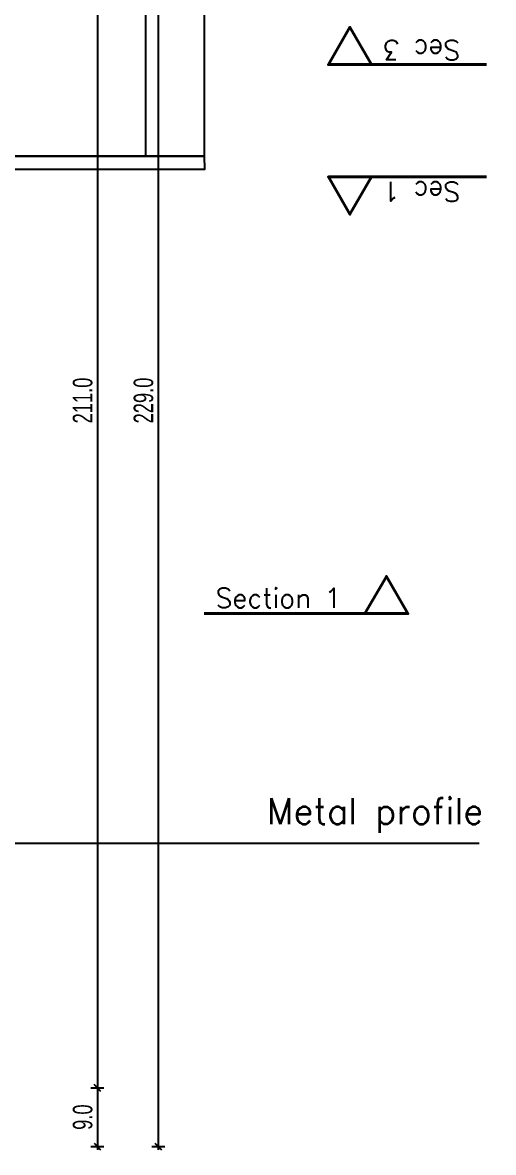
# Model space of a CAD drawing. Header units: millimetres. Extents: x 6676 to 14342, y 3639 to 5293.
# Drawn here: x 7287.1 to 7359.4, y 4679.8 to 4853.2 of the extents above; entities that cross this region are included whole.
import ezdxf

# ---------------------------------------------------------------- set-up
doc = ezdxf.new("R2010")
doc.units = ezdxf.units.MM
doc.layers.get('DEFPOINTS').update_dxf_attribs({"color": 254})
doc.layers.add('1 - bed panels', color=170, linetype='Continuous', lineweight=9)
doc.layers.add('A-dim-work', color=8, linetype='Continuous')
doc.styles.add('ENGLISH', font='romans.shx', dxfattribs={"height": 2})
doc.styles.add('hebtovna', font='hebtovna', dxfattribs={"width": 0.7})
doc.styles.get("Standard").update_dxf_attribs({"font": 'arial.ttf'})
doc.dimstyles.new('Copy of gl-D10', dxfattribs={"dimtxt": 2, "dimasz": 1, "dimexe": 1, "dimexo": 1, "dimgap": 1, "dimtad": 0, "dimdec": 1, "dimzin": 0, "dimdsep": 46, "dimtxsty": 'hebtovna', "dimblk": 'OBLIQUE', "dimblk1": 'OBLIQUE', "dimblk2": 'OBLIQUE', "dimcen": 0, "dimdle": 0.5, "dimclrd": 256, "dimclre": 256, "dimclrt": 256, "dimadec": 0, "dimazin": 0, "dimtfac": 0.05, "dimtdec": 1, "dimtix": 1, "dimtmove": 2, "dimatfit": 0, "dimfxl": 1, "dimfxlon": 1, "dimtvp": 0.75, "dimtolj": 1, "dimtzin": 0, "dimarcsym": 0})
doc.dimstyles.new('D-50', dxfattribs={"dimtxt": 11, "dimasz": 0.5, "dimexe": 0.2, "dimexo": 0, "dimgap": 0.8, "dimtad": 0, "dimdec": 0, "dimdsep": 46, "dimtxsty": 'Standard', "dimblk": 'ar11', "dimcen": 20, "dimdle": 0.1, "dimse1": 1, "dimse2": 1, "dimclrt": 2, "dimadec": 0, "dimazin": 0, "dimtfac": 1, "dimtdec": 0, "dimtix": 1, "dimtmove": 2, "dimatfit": 3, "dimfxl": 1, "dimtvp": 1, "dimtolj": 1, "dimlwd": -1, "dimlwe": -1, "dimarcsym": 0})

# ---------------------------------------------------------------- blocks, each defined once
blk = doc.blocks.new('_Oblique')
at = {"color": 0, "linetype": 'ByBlock', "lineweight": -2}
blk.add_line((-0.5, -0.5), (0.5, 0.5), dxfattribs=at)
blk = doc.blocks.new('*D248')
at = {"layer": 'A-dim-work', "color": 6, "lineweight": -2, "transparency": 16777216}
for p, q in [((125.51, 220.5), (125.51, 8.5)), ((124.51, 220), (126.51, 220)), ((124.51, 9), (126.51, 9))]:
    blk.add_line(p, q, dxfattribs=at)
at = {"layer": 'DEFPOINTS', "color": 0, "transparency": 16777216}
for p in [(112, 220), (112, 9), (125.51, 9)]:
    blk.add_point(p, dxfattribs=at)
at = {"layer": 'A-dim-work', "color": 6, "lineweight": -2, "transparency": 16777216}
for p, rotation in [((125.51, 220), 90), ((125.51, 9), 270)]:
    blk.add_blockref('_Oblique', p, dxfattribs=dict(at, rotation=rotation))
at = {"layer": 'A-dim-work', "color": 6, "transparency": 16777216, "insert": (123.26, 114.5), "char_height": 3, "attachment_point": 5, "rotation": 90, "style": 'hebtovna'}
blk.add_mtext('\\A1;211.0', dxfattribs=at)
blk = doc.blocks.new('*D249')
at = {"layer": 'A-dim-work', "color": 6, "lineweight": -2, "transparency": 16777216}
for p, q in [((124.51, 9), (126.51, 9)), ((125.51, 9.5), (125.51, -0.5)), ((124.51, 0), (126.51, 0))]:
    blk.add_line(p, q, dxfattribs=at)
at = {"layer": 'DEFPOINTS', "color": 0, "transparency": 16777216}
for p in [(112, 9), (112, 0), (125.51, 0)]:
    blk.add_point(p, dxfattribs=at)
at = {"layer": 'A-dim-work', "color": 6, "lineweight": -2, "transparency": 16777216}
for p, rotation in [((125.51, 9), 90), ((125.51, 0), 270)]:
    blk.add_blockref('_Oblique', p, dxfattribs=dict(at, rotation=rotation))
at = {"layer": 'A-dim-work', "color": 6, "transparency": 16777216, "insert": (123.26, 4.5), "char_height": 3, "attachment_point": 5, "rotation": 90, "style": 'hebtovna'}
blk.add_mtext('\\A1;9.0', dxfattribs=at)
blk = doc.blocks.new('*D250')
at = {"layer": 'A-dim-work', "color": 6, "lineweight": -2, "transparency": 16777216}
for p, q in [((133.85, 229), (135.85, 229)), ((134.85, 229.5), (134.85, -0.5)), ((133.85, 0), (135.85, 0))]:
    blk.add_line(p, q, dxfattribs=at)
at = {"layer": 'DEFPOINTS', "color": 0, "transparency": 16777216}
for p in [(112, 229), (112, 0), (134.85, 0)]:
    blk.add_point(p, dxfattribs=at)
at = {"layer": 'A-dim-work', "color": 6, "lineweight": -2, "transparency": 16777216}
for p, rotation in [((134.85, 229), 90), ((134.85, 0), 270)]:
    blk.add_blockref('_Oblique', p, dxfattribs=dict(at, rotation=rotation))
at = {"layer": 'A-dim-work', "color": 6, "transparency": 16777216, "insert": (132.6, 114.5), "char_height": 3, "attachment_point": 5, "rotation": 90, "style": 'hebtovna'}
blk.add_mtext('\\A1;229.0', dxfattribs=at)
blk = doc.blocks.new('det2')
at = {"layer": '1 - bed panels', "true_color": 0xc2c2c2}
h = blk.add_hatch(dxfattribs=at)
h.set_pattern_fill('LINE', color=9, scale=1.575, angle=-90)
h.set_pattern_definition([(270, (-7406.43, -5143.807), (5.000625, -2e-15), [])])
edge = h.paths.add_edge_path()
edge.add_arc((3.66, 8.761), 9.495, 98.1319, 262.4282)
edge.add_line((2.409, -0.651), (2.317, 18.161))
edge = h.paths.add_edge_path()
edge.add_arc((-158.699, -60.602), 2, 360, 360.1896)
edge.add_line((-156.699, -60.595), (-156.699, -60.602))
blk = doc.blocks.new('st2')
at = {"layer": 'A-dim-work'}
for points in [[(0.05, 68), (30.05, 68), (30, 70), (0.05, 70), (0.05, 68)], [(0, 0), (30, 0), (29.95, 2), (0, 2), (0, 0)]]:
    blk.add_lwpolyline(points, dxfattribs=at)
for points in [[(30, 68), (0, 68), (-0.02, 2), (29.98, 2)], [(20.91, 2), (0, 2), (0, 68), (20.91, 68)]]:
    blk.add_lwpolyline(points, close=True, dxfattribs=at)
blk = doc.blocks.new('ar11')
for p, q in [((0, 14.887), (0, -14.887)), ((-4.243, -4.243), (4.243, 4.243)), ((-12.405, 0), (12.405, 0))]:
    blk.add_line(p, q)
blk = doc.blocks.new('bed')
at = {"layer": 'A-dim-work'}
for base, p1, p2, picture, middle in [((134.85, 0), (112, 229), (112, 0), '*D250', (132.6, 114.5)), ((125.51, 9), (112, 220), (112, 9), '*D248', (123.26, 114.5)), ((125.51, 0), (112, 9), (112, 0), '*D249', (123.26, 4.5))]:
    dim = blk.add_linear_dim(base=base, p1=p1, p2=p2, angle=90, dimstyle='Copy of gl-D10', override={"dimtxt": 3, "dimclrd": 6, "dimclre": 6, "dimclrt": 6}, dxfattribs=at)
    dim.commit()
    dim.dimension.update_dxf_attribs({"geometry": picture, "text_midpoint": middle})

msp = doc.modelspace()

# ---------------------------------------------------------------- linework, layer by layer
at = {"layer": 'A-dim-work', "color": 6, "lineweight": 40, "ltscale": 20}
for points in [[(7337.328, 4846.755), (7340.635, 4846.755), (7337.328, 4852.481), (7334.022, 4846.755)], [(7337.328, 4829.495), (7340.635, 4829.495), (7337.328, 4823.768), (7334.022, 4829.495)], [(7342.936, 4762.461), (7339.63, 4762.461), (7342.936, 4768.188), (7346.242, 4762.461)]]:
    msp.add_lwpolyline(points, close=True, dxfattribs=at)
for points in [[(7334.022, 4846.755), (7358.304, 4846.755)], [(7334.022, 4829.495), (7358.304, 4829.495)], [(7314.965, 4762.461), (7346.242, 4762.461)]]:
    msp.add_lwpolyline(points, dxfattribs=at)

# ---------------------------------------------------------------- block references
at = {"layer": 'A-dim-work'}
for name, p in [('bed', (7173.065, 4680.678)), ('st2', (7285.061, 4830.678))]:
    msp.add_blockref(name, p, dxfattribs=at)
at = {"layer": 'A-dim-work', "xscale": 10, "yscale": 10, "zscale": 10}
msp.add_blockref('det2', (8242.848, 4669.852), dxfattribs=at)

# ---------------------------------------------------------------- texts
at = {"layer": 'A-dim-work', "color": 6, "lineweight": 40, "ltscale": 20, "char_height": 3, "rotation": 180, "style": 'ENGLISH'}
for s, insert, attachment_point in [('Sec 3', (7342.431, 4850.489), 9), ('Sec 1', (7342.431, 4825.76), 3)]:
    msp.add_mtext_dynamic_manual_height_columns(s, width=19.34789, gutter_width=1, heights=[5.044], dxfattribs=dict(at, insert=insert, attachment_point=attachment_point))
at = {"layer": 'A-dim-work', "color": 6, "lineweight": 40, "ltscale": 20, "style": 'ENGLISH'}
for s, width, gutter_width, heights, insert, char_height, attachment_point in [('Section 1', 90.61171, 1, [5.044], (7316.713, 4766.348), 3, 1), ('\\pxqr;Metal profile', 56.38465, 5, [26.543], (7301.425, 4728.817), 4, 7)]:
    msp.add_mtext_dynamic_manual_height_columns(s, width=width, gutter_width=gutter_width, heights=heights, dxfattribs=dict(at, insert=insert, char_height=char_height, attachment_point=attachment_point))

# ---------------------------------------------------------------- leaders
at = {"layer": 'A-dim-work', "color": 6, "lineweight": 40, "ltscale": 20}
msp.add_leader([(7277.069, 4727.215), (7299.576, 4727.215), (7357.179, 4727.215)], dimstyle='D-50', override={"dimasz": 5, "dimfxl": 1.25, "dimfxlon": 1}, dxfattribs=at)

doc.saveas('drawing.dxf')
